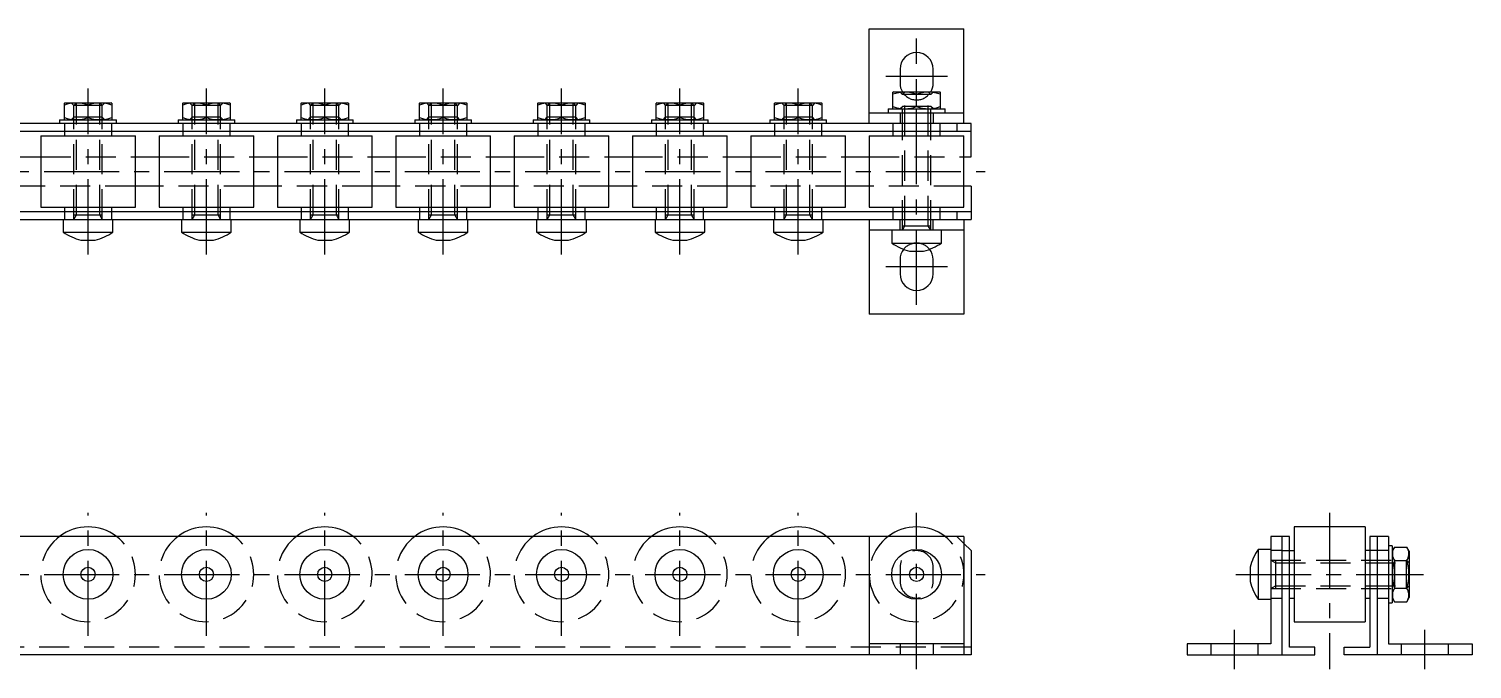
# Model space of a CAD drawing. Extents: x -3 to 629, y -8 to 142.
# Drawn here: x 324 to 628.8, y 7 to 142.1 of the extents above; entities that cross this region are included whole.
import ezdxf

# ---------------------------------------------------------------- set-up
doc = ezdxf.new("R2010")
doc.units = 0
doc.header["$LTSCALE"] = 0.5
doc.linetypes.add('CENTER', pattern=[50.8, 31.75, -6.35, 6.35, -6.35])
doc.linetypes.add('DASHED', pattern=[19.05, 12.7, -6.35])
for name, color, linetype in [('MSM_CENTER', 1, 'CENTER'), ('MSM_CONTINUOUS', 7, 'CONTINUOUS'), ('MSM_DASHED', 4, 'DASHED')]:
    doc.layers.add(name, color=color, linetype=linetype)

msp = doc.modelspace()

# ---------------------------------------------------------------- linework, layer by layer
at = {"layer": 'MSM_CENTER'}
for p, q in [((511.5, 83.91), (511.5, 140.11)), ((505, 132.11), (518, 132.11)), ((336.5, 94.51), (336.5, 129.51)), ((361.5, 94.51), (361.5, 129.51)), ((386.5, 94.51), (386.5, 129.51)), ((411.5, 94.51), (411.5, 129.51)), ((436.5, 94.51), (436.5, 129.51)), ((461.5, 94.51), (461.5, 129.51)), ((486.5, 94.51), (486.5, 129.51)), ((-3, 112.01), (526, 112.01)), ((518, 91.91), (505, 91.91)), ((336.5, 14), (336.5, 40)), ((361.5, 14), (361.5, 40)), ((386.5, 14), (386.5, 40)), ((411.5, 14), (411.5, 40)), ((436.5, 14), (436.5, 40)), ((461.5, 14), (461.5, 40)), ((486.5, 14), (486.5, 40)), ((511.5, 7), (511.5, 40)), ((598.74, 40), (598.74, 7)), ((-3, 27), (526, 27)), ((578.94, 27), (618.54, 27)), ((578.64, 7), (578.64, 15.3)), ((618.84, 7), (618.84, 15.3))]:
    msp.add_line(p, q, dxfattribs=at)
at = {"layer": 'MSM_CONTINUOUS'}
for p, q in [((501.5, 122.11), (501.5, 142.11)), ((501.5, 142.11), (521.5, 142.11)), ((521.5, 122.11), (521.5, 142.11)), ((508, 133.61), (508, 130.61)), ((515, 130.61), (515, 133.61)), ((506.6, 128.81), (506.5, 128.75)), ((506.5, 125.27), (506.5, 128.75)), ((506.6, 128.81), (516.4, 128.81)), ((511.5, 125.72), (511.5, 128.31)), ((516.5, 128.75), (516.4, 128.81)), ((516.5, 128.75), (516.5, 125.27)), ((331.6, 126.51), (331.5, 126.45)), ((331.5, 122.97), (331.5, 126.45)), ((331.6, 126.51), (341.4, 126.51)), ((336.5, 123.42), (336.5, 126.01)), ((341.5, 126.45), (341.4, 126.51)), ((341.5, 126.45), (341.5, 122.97)), ((356.6, 126.51), (356.5, 126.45)), ((356.5, 122.97), (356.5, 126.45)), ((356.6, 126.51), (366.4, 126.51)), ((361.5, 123.42), (361.5, 126.01)), ((366.5, 126.45), (366.4, 126.51)), ((366.5, 126.45), (366.5, 122.97)), ((381.6, 126.51), (381.5, 126.45)), ((381.5, 122.97), (381.5, 126.45)), ((381.6, 126.51), (391.4, 126.51)), ((386.5, 123.42), (386.5, 126.01)), ((391.5, 126.45), (391.4, 126.51)), ((391.5, 126.45), (391.5, 122.97)), ((406.6, 126.51), (406.5, 126.45)), ((406.5, 122.97), (406.5, 126.45)), ((406.6, 126.51), (416.4, 126.51)), ((411.5, 123.42), (411.5, 126.01)), ((416.5, 126.45), (416.4, 126.51)), ((416.5, 126.45), (416.5, 122.97)), ((431.6, 126.51), (431.5, 126.45)), ((431.5, 122.97), (431.5, 126.45)), ((431.6, 126.51), (441.4, 126.51)), ((436.5, 123.42), (436.5, 126.01)), ((441.5, 126.45), (441.4, 126.51)), ((441.5, 126.45), (441.5, 122.97)), ((456.6, 126.51), (456.5, 126.45)), ((456.5, 122.97), (456.5, 126.45)), ((456.6, 126.51), (466.4, 126.51)), ((461.5, 123.42), (461.5, 126.01)), ((466.5, 126.45), (466.4, 126.51)), ((466.5, 126.45), (466.5, 122.97)), ((481.6, 126.51), (481.5, 126.45)), ((481.5, 122.97), (481.5, 126.45)), ((481.6, 126.51), (491.4, 126.51)), ((486.5, 123.42), (486.5, 126.01)), ((491.5, 126.45), (491.4, 126.51)), ((491.5, 126.45), (491.5, 122.97)), ((505.5, 125.21), (505.5, 124.41)), ((505.5, 125.21), (517.5, 125.21)), ((506.5, 125.27), (506.6, 125.21)), ((516.4, 125.21), (516.5, 125.27)), ((517.5, 124.41), (517.5, 125.21)), ((523, 122.11), (0, 122.11)), ((330.5, 122.91), (330.5, 122.11)), ((330.5, 122.91), (342.5, 122.91)), ((331.5, 122.97), (331.6, 122.91)), ((341.4, 122.91), (341.5, 122.97)), ((342.5, 122.11), (342.5, 122.91)), ((355.5, 122.91), (355.5, 122.11)), ((355.5, 122.91), (367.5, 122.91)), ((356.5, 122.97), (356.6, 122.91)), ((366.4, 122.91), (366.5, 122.97)), ((367.5, 122.11), (367.5, 122.91)), ((380.5, 122.91), (380.5, 122.11)), ((380.5, 122.91), (392.5, 122.91)), ((381.5, 122.97), (381.6, 122.91)), ((391.4, 122.91), (391.5, 122.97)), ((392.5, 122.11), (392.5, 122.91)), ((405.5, 122.91), (405.5, 122.11)), ((405.5, 122.91), (417.5, 122.91)), ((406.5, 122.97), (406.6, 122.91)), ((416.4, 122.91), (416.5, 122.97)), ((417.5, 122.11), (417.5, 122.91)), ((430.5, 122.91), (430.5, 122.11)), ((430.5, 122.91), (442.5, 122.91)), ((431.5, 122.97), (431.6, 122.91)), ((441.4, 122.91), (441.5, 122.97)), ((442.5, 122.11), (442.5, 122.91)), ((455.5, 122.91), (455.5, 122.11)), ((455.5, 122.91), (467.5, 122.91)), ((456.5, 122.97), (456.6, 122.91)), ((466.4, 122.91), (466.5, 122.97)), ((467.5, 122.11), (467.5, 122.91)), ((480.5, 122.91), (480.5, 122.11)), ((480.5, 122.91), (492.5, 122.91)), ((481.5, 122.97), (481.6, 122.91)), ((491.4, 122.91), (491.5, 122.97)), ((492.5, 122.11), (492.5, 122.91)), ((501.5, 124.41), (521.5, 124.41)), ((520, 122.11), (520, 120.51)), ((523, 115.11), (523, 122.11)), ((0, 120.51), (523, 120.51)), ((326.5, 119.51), (326.5, 104.51)), ((326.5, 119.51), (346.5, 119.51)), ((331.5, 120.51), (331.5, 119.51)), ((341.5, 119.51), (341.5, 120.51)), ((346.5, 104.51), (346.5, 119.51)), ((351.5, 119.51), (351.5, 104.51)), ((351.5, 119.51), (371.5, 119.51)), ((356.5, 120.51), (356.5, 119.51)), ((366.5, 119.51), (366.5, 120.51)), ((371.5, 104.51), (371.5, 119.51)), ((376.5, 119.51), (376.5, 104.51)), ((376.5, 119.51), (396.5, 119.51)), ((381.5, 120.51), (381.5, 119.51)), ((391.5, 119.51), (391.5, 120.51)), ((396.5, 104.51), (396.5, 119.51)), ((401.5, 119.51), (401.5, 104.51)), ((401.5, 119.51), (421.5, 119.51)), ((406.5, 120.51), (406.5, 119.51)), ((416.5, 119.51), (416.5, 120.51)), ((421.5, 104.51), (421.5, 119.51)), ((426.5, 119.51), (426.5, 104.51)), ((426.5, 119.51), (446.5, 119.51)), ((431.5, 120.51), (431.5, 119.51)), ((441.5, 119.51), (441.5, 120.51)), ((446.5, 104.51), (446.5, 119.51)), ((451.5, 119.51), (451.5, 104.51)), ((451.5, 119.51), (471.5, 119.51)), ((456.5, 120.51), (456.5, 119.51)), ((466.5, 119.51), (466.5, 120.51)), ((471.5, 104.51), (471.5, 119.51)), ((476.5, 119.51), (476.5, 104.51)), ((476.5, 119.51), (496.5, 119.51)), ((481.5, 120.51), (481.5, 119.51)), ((491.5, 119.51), (491.5, 120.51)), ((496.5, 104.51), (496.5, 119.51)), ((501.5, 119.51), (501.5, 104.51)), ((501.5, 119.51), (521.5, 119.51)), ((506.5, 120.51), (506.5, 119.51)), ((516.5, 119.51), (516.5, 120.51)), ((521.5, 104.51), (521.5, 119.51)), ((321.5, 115.11), (326.5, 115.11)), ((346.5, 115.11), (351.5, 115.11)), ((371.5, 115.11), (376.5, 115.11)), ((396.5, 115.11), (401.5, 115.11)), ((421.5, 115.11), (426.5, 115.11)), ((446.5, 115.11), (451.5, 115.11)), ((471.5, 115.11), (476.5, 115.11)), ((496.5, 115.11), (501.5, 115.11)), ((521.5, 115.11), (523, 115.11)), ((326.5, 108.91), (321.5, 108.91)), ((351.5, 108.91), (346.5, 108.91)), ((376.5, 108.91), (371.5, 108.91)), ((401.5, 108.91), (396.5, 108.91)), ((426.5, 108.91), (421.5, 108.91)), ((451.5, 108.91), (446.5, 108.91)), ((476.5, 108.91), (471.5, 108.91)), ((501.5, 108.91), (496.5, 108.91)), ((523, 108.91), (521.5, 108.91)), ((523, 108.91), (523, 101.91)), ((326.5, 104.51), (346.5, 104.51)), ((331.5, 104.51), (331.5, 103.51)), ((341.5, 103.51), (341.5, 104.51)), ((351.5, 104.51), (371.5, 104.51)), ((356.5, 104.51), (356.5, 103.51)), ((366.5, 103.51), (366.5, 104.51)), ((376.5, 104.51), (396.5, 104.51)), ((381.5, 104.51), (381.5, 103.51)), ((391.5, 103.51), (391.5, 104.51)), ((401.5, 104.51), (421.5, 104.51)), ((406.5, 104.51), (406.5, 103.51)), ((416.5, 103.51), (416.5, 104.51)), ((426.5, 104.51), (446.5, 104.51)), ((431.5, 104.51), (431.5, 103.51)), ((441.5, 103.51), (441.5, 104.51)), ((451.5, 104.51), (471.5, 104.51)), ((456.5, 104.51), (456.5, 103.51)), ((466.5, 103.51), (466.5, 104.51)), ((476.5, 104.51), (496.5, 104.51)), ((481.5, 104.51), (481.5, 103.51)), ((491.5, 103.51), (491.5, 104.51)), ((501.5, 104.51), (521.5, 104.51)), ((506.5, 104.51), (506.5, 103.51)), ((516.5, 103.51), (516.5, 104.51)), ((523, 103.51), (0, 103.51)), ((0, 101.91), (523, 101.91)), ((331.25, 101.91), (331.25, 99.2)), ((341.75, 99.2), (341.75, 101.91)), ((356.25, 101.91), (356.25, 99.2)), ((366.75, 99.2), (366.75, 101.91)), ((381.25, 101.91), (381.25, 99.2)), ((391.75, 99.2), (391.75, 101.91)), ((406.25, 101.91), (406.25, 99.2)), ((416.75, 99.2), (416.75, 101.91)), ((431.25, 101.91), (431.25, 99.2)), ((441.75, 99.2), (441.75, 101.91)), ((456.25, 101.91), (456.25, 99.2)), ((466.75, 99.2), (466.75, 101.91)), ((481.25, 101.91), (481.25, 99.2)), ((491.75, 99.2), (491.75, 101.91)), ((501.5, 101.91), (501.5, 81.91)), ((520, 103.51), (520, 101.91)), ((521.5, 101.91), (521.5, 81.91)), ((331.25, 99.2), (341.75, 99.2)), ((356.25, 99.2), (366.75, 99.2)), ((381.25, 99.2), (391.75, 99.2)), ((406.25, 99.2), (416.75, 99.2)), ((431.25, 99.2), (441.75, 99.2)), ((456.25, 99.2), (466.75, 99.2)), ((481.25, 99.2), (491.75, 99.2)), ((521.5, 99.61), (501.5, 99.61)), ((506.25, 99.61), (506.25, 96.9)), ((516.75, 96.9), (516.75, 99.61)), ((335.01, 97.51), (337.99, 97.51)), ((360.01, 97.51), (362.99, 97.51)), ((385.01, 97.51), (387.99, 97.51)), ((410.01, 97.51), (412.99, 97.51)), ((435.01, 97.51), (437.99, 97.51)), ((460.01, 97.51), (462.99, 97.51)), ((485.01, 97.51), (487.99, 97.51)), ((506.25, 96.9), (516.75, 96.9)), ((510.01, 95.21), (512.99, 95.21)), ((508, 93.41), (508, 90.41)), ((515, 90.41), (515, 93.41)), ((521.5, 81.91), (501.5, 81.91)), ((591.24, 37), (591.24, 17)), ((606.24, 37), (591.24, 37)), ((606.24, 37), (606.24, 17)), ((521.5, 35), (1.5, 35)), ((501.5, 35), (501.5, 10)), ((521.5, 35), (521.5, 10)), ((590.24, 35), (586.34, 35)), ((586.34, 35), (586.34, 12.3)), ((588.64, 35), (588.64, 10)), ((590.24, 11.6), (590.24, 35)), ((607.24, 35), (607.24, 11.6)), ((611.14, 35), (607.24, 35)), ((608.84, 10), (608.84, 35)), ((611.14, 35), (611.14, 12.3)), ((521.5, 33.5), (523, 32)), ((523, 32), (523, 10)), ((583.63, 32.25), (583.63, 21.75)), ((586.34, 32.25), (583.63, 32.25)), ((588.64, 32), (591.24, 32)), ((608.84, 32), (606.24, 32)), ((611.94, 33), (611.14, 33)), ((611.94, 33), (611.94, 21)), ((612.44, 32.77), (611.94, 31.9)), ((612.44, 32.77), (615.03, 32.77)), ((615.54, 31.9), (615.03, 32.77)), ((615.54, 31.9), (615.54, 22.1)), ((581.94, 28.49), (581.94, 25.51)), ((612.44, 29.89), (615.03, 29.89)), ((583.63, 21.75), (586.34, 21.75)), ((590.24, 22), (591.24, 22)), ((606.24, 22), (607.24, 22)), ((611.94, 22.1), (612.44, 21.23)), ((612.44, 24.11), (615.03, 24.11)), ((615.03, 21.23), (615.54, 22.1)), ((611.14, 21), (611.94, 21)), ((612.44, 21.23), (615.03, 21.23)), ((591.24, 17), (606.24, 17)), ((521.5, 12.3), (501.5, 12.3)), ((586.34, 12.3), (568.64, 12.3)), ((568.64, 12.3), (568.64, 10)), ((611.14, 12.3), (628.84, 12.3)), ((628.84, 12.3), (628.84, 10)), ((523, 10), (0, 10)), ((568.64, 10), (595.64, 10)), ((595.64, 11.6), (590.24, 11.6)), ((595.64, 10), (595.64, 11.6)), ((601.84, 11.6), (607.24, 11.6)), ((601.84, 10), (601.84, 11.6)), ((628.84, 10), (601.84, 10))]:
    msp.add_line(p, q, dxfattribs=at)
for centre, radius in [((336.5, 27), 5.25), ((361.5, 27), 5.25), ((386.5, 27), 5.25), ((411.5, 27), 5.25), ((436.5, 27), 5.25), ((461.5, 27), 5.25), ((486.5, 27), 5.25), ((511.5, 27), 5.25), ((336.5, 27), 1.49), ((361.5, 27), 1.49), ((386.5, 27), 1.49), ((411.5, 27), 1.49), ((436.5, 27), 1.49), ((461.5, 27), 1.49), ((486.5, 27), 1.49), ((511.5, 27), 1.49)]:
    msp.add_circle(centre, radius, dxfattribs=at)
for centre, radius, start, end in [((511.5, 133.61), 3.5, 0, 180), ((509, 121.38), 7.37, 70.1592, 109.8408), ((511.5, 130.61), 3.5, 180, 210.9497), ((514, 121.38), 7.37, 70.1592, 109.8408), ((511.5, 130.61), 3.5, 329.0503, 0), ((334, 119.08), 7.37, 70.1592, 109.8408), ((339, 119.08), 7.37, 70.1592, 109.8408), ((359, 119.08), 7.37, 70.1592, 109.8408), ((364, 119.08), 7.37, 70.1592, 109.8408), ((384, 119.08), 7.37, 70.1592, 109.8408), ((389, 119.08), 7.37, 70.1592, 109.8408), ((409, 119.08), 7.37, 70.1592, 109.8408), ((414, 119.08), 7.37, 70.1592, 109.8408), ((434, 119.08), 7.37, 70.1592, 109.8408), ((439, 119.08), 7.37, 70.1592, 109.8408), ((459, 119.08), 7.37, 70.1592, 109.8408), ((464, 119.08), 7.37, 70.1592, 109.8408), ((484, 119.08), 7.37, 70.1592, 109.8408), ((489, 119.08), 7.37, 70.1592, 109.8408), ((509, 132.64), 7.37, 250.1592, 289.8408), ((514, 132.64), 7.37, 250.1592, 289.8408), ((334, 130.34), 7.37, 250.1592, 289.8408), ((339, 130.34), 7.37, 250.1592, 289.8408), ((359, 130.34), 7.37, 250.1592, 289.8408), ((364, 130.34), 7.37, 250.1592, 289.8408), ((384, 130.34), 7.37, 250.1592, 289.8408), ((389, 130.34), 7.37, 250.1592, 289.8408), ((409, 130.34), 7.37, 250.1592, 289.8408), ((414, 130.34), 7.37, 250.1592, 289.8408), ((434, 130.34), 7.37, 250.1592, 289.8408), ((439, 130.34), 7.37, 250.1592, 289.8408), ((459, 130.34), 7.37, 250.1592, 289.8408), ((464, 130.34), 7.37, 250.1592, 289.8408), ((484, 130.34), 7.37, 250.1592, 289.8408), ((489, 130.34), 7.37, 250.1592, 289.8408), ((338.04, 109.25), 12.12, 235.9445, 255.5214), ((334.96, 109.25), 12.12, 284.4786, 304.0555), ((363.04, 109.25), 12.12, 235.9445, 255.5214), ((359.96, 109.25), 12.12, 284.4786, 304.0555), ((388.04, 109.25), 12.12, 235.9445, 255.5214), ((384.96, 109.25), 12.12, 284.4786, 304.0555), ((413.04, 109.25), 12.12, 235.9445, 255.5214), ((409.96, 109.25), 12.12, 284.4786, 304.0555), ((438.04, 109.25), 12.12, 235.9445, 255.5214), ((434.96, 109.25), 12.12, 284.4786, 304.0555), ((463.04, 109.25), 12.12, 235.9445, 255.5214), ((459.96, 109.25), 12.12, 284.4786, 304.0555), ((488.04, 109.25), 12.12, 235.9445, 255.5214), ((484.96, 109.25), 12.12, 284.4786, 304.0555), ((513.04, 106.95), 12.12, 235.9445, 255.5214), ((511.5, 93.41), 3.5, 141.2477, 180), ((509.96, 106.95), 12.12, 284.4786, 304.0555), ((511.5, 93.41), 3.5, 0, 38.7523), ((511.5, 90.41), 3.5, 180, 0), ((336.5, 27), 10, 53.1301, 126.8699), ((361.5, 27), 10, 53.1301, 126.8699), ((386.5, 27), 10, 53.1301, 126.8699), ((411.5, 27), 10, 53.1301, 126.8699), ((436.5, 27), 10, 53.1301, 126.8699), ((461.5, 27), 10, 53.1301, 126.8699), ((486.5, 27), 10, 53.1301, 126.8699), ((511.5, 27), 10, 53.1301, 126.8699), ((593.67, 25.46), 12.12, 145.9445, 165.5214), ((614.55, 31.33), 2.56, 154.3574, 214.3573), ((612.92, 31.33), 2.56, 325.6427, 25.6426), ((621.6, 27), 9.61, 162.5124, 197.4876), ((605.87, 27), 9.61, 342.5124, 17.4876), ((593.67, 28.54), 12.12, 194.4786, 214.0555), ((614.55, 22.67), 2.56, 145.6427, 205.6426), ((612.92, 22.67), 2.56, 334.3574, 34.3573)]:
    msp.add_arc(centre, radius, start, end, dxfattribs=at)
at = {"layer": 'MSM_DASHED'}
for p, q in [((507.96, 128.81), (508.5, 128.27)), ((509.04, 128.81), (508.5, 128.27)), ((508.5, 99.61), (508.5, 128.27)), ((514.5, 128.27), (508.5, 128.27)), ((509.04, 100.55), (509.04, 128.81)), ((513.96, 100.55), (513.96, 128.81)), ((513.96, 128.81), (514.5, 128.27)), ((515.04, 128.81), (514.5, 128.27)), ((514.5, 99.61), (514.5, 128.27)), ((332.96, 126.51), (333.5, 125.97)), ((334.04, 126.51), (333.5, 125.97)), ((339.5, 125.97), (333.5, 125.97)), ((333.5, 101.91), (333.5, 125.97)), ((334.04, 102.85), (334.04, 126.51)), ((338.96, 126.51), (339.5, 125.97)), ((338.96, 102.85), (338.96, 126.51)), ((340.04, 126.51), (339.5, 125.97)), ((339.5, 101.91), (339.5, 125.97)), ((357.96, 126.51), (358.5, 125.97)), ((359.04, 126.51), (358.5, 125.97)), ((364.5, 125.97), (358.5, 125.97)), ((358.5, 101.91), (358.5, 125.97)), ((359.04, 102.85), (359.04, 126.51)), ((363.96, 126.51), (364.5, 125.97)), ((363.96, 102.85), (363.96, 126.51)), ((365.04, 126.51), (364.5, 125.97)), ((364.5, 101.91), (364.5, 125.97)), ((382.96, 126.51), (383.5, 125.97)), ((384.04, 126.51), (383.5, 125.97)), ((389.5, 125.97), (383.5, 125.97)), ((383.5, 101.91), (383.5, 125.97)), ((384.04, 102.85), (384.04, 126.51)), ((388.96, 126.51), (389.5, 125.97)), ((388.96, 102.85), (388.96, 126.51)), ((390.04, 126.51), (389.5, 125.97)), ((389.5, 101.91), (389.5, 125.97)), ((407.96, 126.51), (408.5, 125.97)), ((409.04, 126.51), (408.5, 125.97)), ((414.5, 125.97), (408.5, 125.97)), ((408.5, 101.91), (408.5, 125.97)), ((409.04, 102.85), (409.04, 126.51)), ((413.96, 126.51), (414.5, 125.97)), ((413.96, 102.85), (413.96, 126.51)), ((415.04, 126.51), (414.5, 125.97)), ((414.5, 101.91), (414.5, 125.97)), ((432.96, 126.51), (433.5, 125.97)), ((434.04, 126.51), (433.5, 125.97)), ((439.5, 125.97), (433.5, 125.97)), ((433.5, 101.91), (433.5, 125.97)), ((434.04, 102.85), (434.04, 126.51)), ((438.96, 126.51), (439.5, 125.97)), ((438.96, 102.85), (438.96, 126.51)), ((440.04, 126.51), (439.5, 125.97)), ((439.5, 101.91), (439.5, 125.97)), ((457.96, 126.51), (458.5, 125.97)), ((459.04, 126.51), (458.5, 125.97)), ((464.5, 125.97), (458.5, 125.97)), ((458.5, 101.91), (458.5, 125.97)), ((459.04, 102.85), (459.04, 126.51)), ((463.96, 126.51), (464.5, 125.97)), ((463.96, 102.85), (463.96, 126.51)), ((465.04, 126.51), (464.5, 125.97)), ((464.5, 101.91), (464.5, 125.97)), ((482.96, 126.51), (483.5, 125.97)), ((484.04, 126.51), (483.5, 125.97)), ((489.5, 125.97), (483.5, 125.97)), ((483.5, 101.91), (483.5, 125.97)), ((484.04, 102.85), (484.04, 126.51)), ((488.96, 126.51), (489.5, 125.97)), ((488.96, 102.85), (488.96, 126.51)), ((490.04, 126.51), (489.5, 125.97)), ((489.5, 101.91), (489.5, 125.97)), ((507.96, 125.21), (508.5, 125.75)), ((514.5, 125.75), (508.5, 125.75)), ((515.04, 125.21), (514.5, 125.75)), ((331.5, 122.11), (331.5, 120.51)), ((332.96, 122.91), (333.5, 123.45)), ((339.5, 123.45), (333.5, 123.45)), ((340.04, 122.91), (339.5, 123.45)), ((341.5, 120.51), (341.5, 122.11)), ((356.5, 122.11), (356.5, 120.51)), ((357.96, 122.91), (358.5, 123.45)), ((364.5, 123.45), (358.5, 123.45)), ((365.04, 122.91), (364.5, 123.45)), ((366.5, 120.51), (366.5, 122.11)), ((381.5, 122.11), (381.5, 120.51)), ((382.96, 122.91), (383.5, 123.45)), ((389.5, 123.45), (383.5, 123.45)), ((390.04, 122.91), (389.5, 123.45)), ((391.5, 120.51), (391.5, 122.11)), ((406.5, 122.11), (406.5, 120.51)), ((407.96, 122.91), (408.5, 123.45)), ((414.5, 123.45), (408.5, 123.45)), ((415.04, 122.91), (414.5, 123.45)), ((416.5, 120.51), (416.5, 122.11)), ((431.5, 122.11), (431.5, 120.51)), ((432.96, 122.91), (433.5, 123.45)), ((439.5, 123.45), (433.5, 123.45)), ((440.04, 122.91), (439.5, 123.45)), ((441.5, 120.51), (441.5, 122.11)), ((456.5, 122.11), (456.5, 120.51)), ((457.96, 122.91), (458.5, 123.45)), ((464.5, 123.45), (458.5, 123.45)), ((465.04, 122.91), (464.5, 123.45)), ((466.5, 120.51), (466.5, 122.11)), ((481.5, 122.11), (481.5, 120.51)), ((482.96, 122.91), (483.5, 123.45)), ((489.5, 123.45), (483.5, 123.45)), ((490.04, 122.91), (489.5, 123.45)), ((491.5, 120.51), (491.5, 122.11)), ((506.5, 122.11), (506.5, 120.51)), ((508, 124.41), (508, 122.11)), ((515, 124.41), (515, 122.11)), ((516.5, 120.51), (516.5, 122.11)), ((326.5, 115.11), (346.5, 115.11)), ((351.5, 115.11), (371.5, 115.11)), ((376.5, 115.11), (396.5, 115.11)), ((401.5, 115.11), (421.5, 115.11)), ((426.5, 115.11), (446.5, 115.11)), ((451.5, 115.11), (471.5, 115.11)), ((476.5, 115.11), (496.5, 115.11)), ((501.5, 115.11), (521.5, 115.11)), ((346.5, 108.91), (326.5, 108.91)), ((371.5, 108.91), (351.5, 108.91)), ((396.5, 108.91), (376.5, 108.91)), ((421.5, 108.91), (401.5, 108.91)), ((446.5, 108.91), (426.5, 108.91)), ((471.5, 108.91), (451.5, 108.91)), ((496.5, 108.91), (476.5, 108.91)), ((521.5, 108.91), (501.5, 108.91)), ((331.5, 103.51), (331.5, 101.91)), ((333.5, 102.85), (339.5, 102.85)), ((333.5, 101.91), (334.04, 102.85)), ((339.5, 101.91), (338.96, 102.85)), ((341.5, 101.91), (341.5, 103.51)), ((356.5, 103.51), (356.5, 101.91)), ((358.5, 102.85), (364.5, 102.85)), ((358.5, 101.91), (359.04, 102.85)), ((364.5, 101.91), (363.96, 102.85)), ((366.5, 101.91), (366.5, 103.51)), ((381.5, 103.51), (381.5, 101.91)), ((383.5, 102.85), (389.5, 102.85)), ((383.5, 101.91), (384.04, 102.85)), ((389.5, 101.91), (388.96, 102.85)), ((391.5, 101.91), (391.5, 103.51)), ((406.5, 103.51), (406.5, 101.91)), ((408.5, 102.85), (414.5, 102.85)), ((408.5, 101.91), (409.04, 102.85)), ((414.5, 101.91), (413.96, 102.85)), ((416.5, 101.91), (416.5, 103.51)), ((431.5, 103.51), (431.5, 101.91)), ((433.5, 102.85), (439.5, 102.85)), ((433.5, 101.91), (434.04, 102.85)), ((439.5, 101.91), (438.96, 102.85)), ((441.5, 101.91), (441.5, 103.51)), ((456.5, 103.51), (456.5, 101.91)), ((458.5, 102.85), (464.5, 102.85)), ((458.5, 101.91), (459.04, 102.85)), ((464.5, 101.91), (463.96, 102.85)), ((466.5, 101.91), (466.5, 103.51)), ((481.5, 103.51), (481.5, 101.91)), ((483.5, 102.85), (489.5, 102.85)), ((483.5, 101.91), (484.04, 102.85)), ((489.5, 101.91), (488.96, 102.85)), ((491.5, 101.91), (491.5, 103.51)), ((506.5, 103.51), (506.5, 101.91)), ((508, 99.61), (508, 101.91)), ((515, 99.61), (515, 101.91)), ((516.5, 101.91), (516.5, 103.51)), ((508.5, 99.61), (509.04, 100.55)), ((508.5, 100.55), (514.5, 100.55)), ((514.5, 99.61), (513.96, 100.55)), ((520, 35), (521.5, 33.5)), ((588.64, 32), (586.34, 32)), ((611.14, 32), (608.84, 32)), ((611.94, 30.54), (612.48, 30)), ((615.54, 30.54), (615, 30)), ((508, 28.5), (508, 25.5)), ((515, 25.5), (515, 28.5)), ((586.34, 30), (615, 30)), ((586.34, 30), (587.27, 29.46)), ((587.27, 30), (587.27, 24)), ((587.27, 29.46), (615.54, 29.46)), ((612.48, 24), (612.48, 30)), ((615, 24), (615, 30)), ((615.54, 29.46), (615, 30)), ((586.34, 24), (587.27, 24.54)), ((587.27, 24.54), (615.54, 24.54)), ((615.54, 24.54), (615, 24)), ((586.34, 24), (615, 24)), ((586.34, 22), (588.64, 22)), ((608.84, 22), (611.14, 22)), ((611.94, 23.46), (612.48, 24)), ((615.54, 23.46), (615, 24)), ((508, 12.3), (508, 10)), ((515, 12.3), (515, 10)), ((573.64, 12.3), (573.64, 10)), ((583.64, 10), (583.64, 12.3)), ((613.84, 12.3), (613.84, 10)), ((623.84, 10), (623.84, 12.3)), ((523, 11.6), (0, 11.6))]:
    msp.add_line(p, q, dxfattribs=at)
for centre, radius, start, end in [((511.5, 130.61), 3.5, 210.9497, 329.0503), ((511.5, 93.41), 3.5, 38.7523, 141.2477), ((336.5, 27), 10, 126.8699, 53.1301), ((361.5, 27), 10, 126.8699, 53.1301), ((386.5, 27), 10, 126.8699, 53.1301), ((411.5, 27), 10, 126.8699, 53.1301), ((436.5, 27), 10, 126.8699, 53.1301), ((461.5, 27), 10, 126.8699, 53.1301), ((486.5, 27), 10, 126.8699, 53.1301), ((511.5, 27), 10, 126.8699, 53.1301), ((511.5, 28.5), 3.5, 0, 180), ((511.5, 25.5), 3.5, 180, 0)]:
    msp.add_arc(centre, radius, start, end, dxfattribs=at)

doc.saveas('drawing.dxf')
